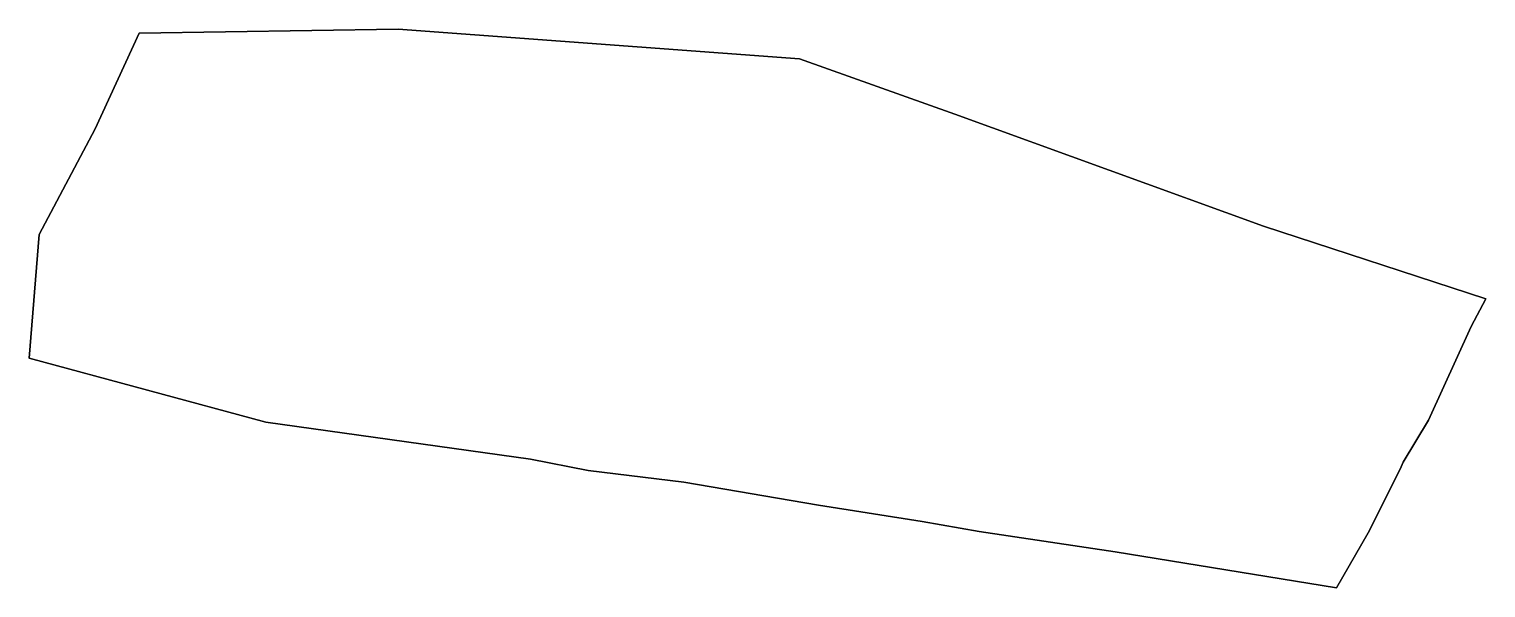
# Model space of a CAD drawing. Extents: x -81.24 to -77.42, y 45.44 to 46.9.
import ezdxf

# ---------------------------------------------------------------- set-up
doc = ezdxf.new("R2010")
doc.units = 0
doc.header["$MEASUREMENT"] = 0
doc.layers.add('GEO_', color=7, linetype='Continuous')

msp = doc.modelspace()

# ---------------------------------------------------------------- linework, layer by layer
at = {"layer": 'GEO_', "color": 7}
for p, q in [((-80.9486, 46.8898), (-81.0639, 46.6389)), ((-80.9486, 46.8898), (-81.0639, 46.6389)), ((-80.9486, 46.8898), (-81.0639, 46.6389)), ((-81.0639, 46.6389), (-80.9486, 46.8898)), ((-80.9486, 46.8898), (-81.0639, 46.6389)), ((-80.9486, 46.8898), (-81.0639, 46.6389)), ((-80.9486, 46.8898), (-81.0639, 46.6389)), ((-81.0639, 46.6389), (-80.9486, 46.8898)), ((-81.0639, 46.6389), (-80.9486, 46.8898)), ((-81.0639, 46.6389), (-80.9486, 46.8898)), ((-81.0639, 46.6389), (-80.9486, 46.8898)), ((-80.9486, 46.8898), (-81.0639, 46.6389)), ((-81.0639, 46.6389), (-80.9486, 46.8898)), ((-81.0639, 46.6389), (-80.9486, 46.8898)), ((-81.0639, 46.6389), (-80.9486, 46.8898)), ((-80.9486, 46.8898), (-81.0639, 46.6389)), ((-80.2697, 46.9003), (-80.9486, 46.8898)), ((-80.2697, 46.9003), (-80.9486, 46.8898)), ((-80.2697, 46.9003), (-80.9486, 46.8898)), ((-80.9486, 46.8898), (-80.2697, 46.9003)), ((-80.2697, 46.9003), (-80.9486, 46.8898)), ((-80.2697, 46.9003), (-80.9486, 46.8898)), ((-80.2697, 46.9003), (-80.9486, 46.8898)), ((-80.9486, 46.8898), (-80.2697, 46.9003)), ((-80.9486, 46.8898), (-80.2697, 46.9003)), ((-80.9486, 46.8898), (-80.2697, 46.9003)), ((-80.9486, 46.8898), (-80.2697, 46.9003)), ((-80.2697, 46.9003), (-80.9486, 46.8898)), ((-80.9486, 46.8898), (-80.2697, 46.9003)), ((-80.9486, 46.8898), (-80.2697, 46.9003)), ((-80.9486, 46.8898), (-80.2697, 46.9003)), ((-80.2697, 46.9003), (-80.9486, 46.8898)), ((-80.9486, 46.8898), (-80.9486, 46.8898)), ((-80.9486, 46.8898), (-80.9486, 46.8898)), ((-80.9486, 46.8898), (-80.9486, 46.8898)), ((-80.9486, 46.8898), (-80.9486, 46.8898)), ((-80.9486, 46.8898), (-80.9486, 46.8898)), ((-80.9486, 46.8898), (-80.9486, 46.8898)), ((-79.2167, 46.8229), (-80.2697, 46.9003)), ((-79.2167, 46.8229), (-80.2697, 46.9003)), ((-79.2167, 46.8229), (-80.2697, 46.9003)), ((-80.2697, 46.9003), (-80.2697, 46.9003)), ((-80.2697, 46.9003), (-79.2167, 46.8229)), ((-79.2167, 46.8229), (-80.2697, 46.9003)), ((-79.2167, 46.8229), (-80.2697, 46.9003)), ((-79.2167, 46.8229), (-80.2697, 46.9003)), ((-80.2697, 46.9003), (-80.2697, 46.9003)), ((-80.2697, 46.9003), (-79.2167, 46.8229)), ((-80.2697, 46.9003), (-79.2167, 46.8229)), ((-80.2697, 46.9003), (-79.2167, 46.8229)), ((-80.2697, 46.9003), (-80.2697, 46.9003)), ((-80.2697, 46.9003), (-79.2167, 46.8229)), ((-79.2167, 46.8229), (-80.2697, 46.9003)), ((-80.2697, 46.9003), (-79.2167, 46.8229)), ((-80.2697, 46.9003), (-79.2167, 46.8229)), ((-80.2697, 46.9003), (-80.2697, 46.9003)), ((-80.2697, 46.9003), (-79.2167, 46.8229)), ((-79.2167, 46.8229), (-80.2697, 46.9003)), ((-78.8094, 46.6779), (-79.2167, 46.8229)), ((-78.8094, 46.6779), (-79.2167, 46.8229)), ((-78.8094, 46.6779), (-79.2167, 46.8229)), ((-79.2167, 46.8229), (-79.2167, 46.8229)), ((-79.2167, 46.8229), (-78.8094, 46.6779)), ((-78.8094, 46.6779), (-79.2167, 46.8229)), ((-78.8094, 46.6779), (-79.2167, 46.8229)), ((-78.8094, 46.6779), (-79.2167, 46.8229)), ((-79.2167, 46.8229), (-79.2167, 46.8229)), ((-79.2167, 46.8229), (-78.8094, 46.6779)), ((-79.2167, 46.8229), (-78.8094, 46.6779)), ((-79.2167, 46.8229), (-78.8094, 46.6779)), ((-79.2167, 46.8229), (-79.2167, 46.8229)), ((-79.2167, 46.8229), (-78.8094, 46.6779)), ((-78.8094, 46.6779), (-79.2167, 46.8229)), ((-79.2167, 46.8229), (-78.8094, 46.6779)), ((-79.2167, 46.8229), (-78.8094, 46.6779)), ((-79.2167, 46.8229), (-79.2167, 46.8229)), ((-79.2167, 46.8229), (-78.8094, 46.6779)), ((-78.8094, 46.6779), (-79.2167, 46.8229)), ((-78, 46.3843), (-78.8094, 46.6779)), ((-78, 46.3843), (-78.8094, 46.6779)), ((-78, 46.3843), (-78.8094, 46.6779)), ((-78.8094, 46.6779), (-78.8094, 46.6779)), ((-78.8094, 46.6779), (-78, 46.3843)), ((-78, 46.3843), (-78.8094, 46.6779)), ((-78, 46.3843), (-78.8094, 46.6779)), ((-78, 46.3843), (-78.8094, 46.6779)), ((-78.8094, 46.6779), (-78.8094, 46.6779)), ((-78.8094, 46.6779), (-78, 46.3843)), ((-78.8094, 46.6779), (-78, 46.3843)), ((-78.8094, 46.6779), (-78, 46.3843)), ((-78.8094, 46.6779), (-78.8094, 46.6779)), ((-78.8094, 46.6779), (-78, 46.3843)), ((-78, 46.3843), (-78.8094, 46.6779)), ((-78.8094, 46.6779), (-78, 46.3843)), ((-78.8094, 46.6779), (-78, 46.3843)), ((-78.8094, 46.6779), (-78.8094, 46.6779)), ((-78.8094, 46.6779), (-78, 46.3843)), ((-78, 46.3843), (-78.8094, 46.6779)), ((-81.0639, 46.6389), (-81.2111, 46.3619)), ((-81.0639, 46.6389), (-81.2111, 46.3619)), ((-81.0639, 46.6389), (-81.2111, 46.3619)), ((-81.2111, 46.3619), (-81.0639, 46.6389)), ((-81.0639, 46.6389), (-81.2111, 46.3619)), ((-81.0639, 46.6389), (-81.2111, 46.3619)), ((-81.0639, 46.6389), (-81.2111, 46.3619)), ((-81.2111, 46.3619), (-81.0639, 46.6389)), ((-81.2111, 46.3619), (-81.0639, 46.6389)), ((-81.2111, 46.3619), (-81.0639, 46.6389)), ((-81.2111, 46.3619), (-81.0639, 46.6389)), ((-81.0639, 46.6389), (-81.2111, 46.3619)), ((-81.2111, 46.3619), (-81.0639, 46.6389)), ((-81.2111, 46.3619), (-81.0639, 46.6389)), ((-81.2111, 46.3619), (-81.0639, 46.6389)), ((-81.0639, 46.6389), (-81.2111, 46.3619)), ((-81.0639, 46.6389), (-81.0639, 46.6389)), ((-81.0639, 46.6389), (-81.0639, 46.6389)), ((-81.0639, 46.6389), (-81.0639, 46.6389)), ((-81.0639, 46.6389), (-81.0639, 46.6389)), ((-81.2111, 46.3619), (-81.2375, 46.0377)), ((-81.2111, 46.3619), (-81.2375, 46.0377)), ((-81.2111, 46.3619), (-81.2375, 46.0377)), ((-81.2375, 46.0377), (-81.2111, 46.3619)), ((-81.2111, 46.3619), (-81.2375, 46.0377)), ((-81.2111, 46.3619), (-81.2375, 46.0377)), ((-81.2111, 46.3619), (-81.2375, 46.0377)), ((-81.2375, 46.0377), (-81.2111, 46.3619)), ((-81.2375, 46.0377), (-81.2111, 46.3619)), ((-81.2375, 46.0377), (-81.2111, 46.3619)), ((-81.2375, 46.0377), (-81.2111, 46.3619)), ((-81.2111, 46.3619), (-81.2375, 46.0377)), ((-81.2375, 46.0377), (-81.2111, 46.3619)), ((-81.2375, 46.0377), (-81.2111, 46.3619)), ((-81.2375, 46.0377), (-81.2111, 46.3619)), ((-81.2111, 46.3619), (-81.2375, 46.0377)), ((-81.2111, 46.3619), (-81.2111, 46.3619)), ((-81.2111, 46.3619), (-81.2111, 46.3619)), ((-81.2111, 46.3619), (-81.2111, 46.3619)), ((-81.2111, 46.3619), (-81.2111, 46.3619)), ((-77.4167, 46.1938), (-78, 46.3843)), ((-77.4167, 46.1938), (-78, 46.3843)), ((-77.4167, 46.1938), (-78, 46.3843)), ((-78, 46.3843), (-78, 46.3843)), ((-78, 46.3843), (-77.4167, 46.1938)), ((-77.4167, 46.1938), (-78, 46.3843)), ((-77.4167, 46.1938), (-78, 46.3843)), ((-77.4167, 46.1938), (-78, 46.3843)), ((-78, 46.3843), (-78, 46.3843)), ((-78, 46.3843), (-77.4167, 46.1938)), ((-78, 46.3843), (-77.4167, 46.1938)), ((-78, 46.3843), (-77.4167, 46.1938)), ((-78, 46.3843), (-78, 46.3843)), ((-78, 46.3843), (-77.4167, 46.1938)), ((-77.4167, 46.1938), (-78, 46.3843)), ((-78, 46.3843), (-77.4167, 46.1938)), ((-78, 46.3843), (-77.4167, 46.1938)), ((-78, 46.3843), (-78, 46.3843)), ((-78, 46.3843), (-77.4167, 46.1938)), ((-77.4167, 46.1938), (-78, 46.3843)), ((-77.4167, 46.1938), (-77.4556, 46.1211)), ((-77.4556, 46.1211), (-77.4167, 46.1938)), ((-77.4167, 46.1938), (-77.4556, 46.1211)), ((-77.4556, 46.1211), (-77.4167, 46.1938)), ((-77.4167, 46.1938), (-77.4167, 46.1938)), ((-77.4167, 46.1938), (-77.4167, 46.1938)), ((-77.4167, 46.1938), (-77.4167, 46.1938)), ((-77.4167, 46.1938), (-77.4167, 46.1938)), ((-77.4556, 46.1211), (-77.5667, 45.8755)), ((-77.4556, 46.1211), (-77.5667, 45.8755)), ((-77.4556, 46.1211), (-77.5667, 45.8755)), ((-77.5667, 45.8755), (-77.4556, 46.1211)), ((-77.4556, 46.1211), (-77.5667, 45.8755)), ((-77.4556, 46.1211), (-77.5667, 45.8755)), ((-77.4556, 46.1211), (-77.5667, 45.8755)), ((-77.5667, 45.8755), (-77.4556, 46.1211)), ((-77.4556, 46.1211), (-77.4556, 46.1211)), ((-77.4556, 46.1211), (-77.4556, 46.1211)), ((-81.2375, 46.0377), (-81.2375, 46.0377)), ((-81.2375, 46.0377), (-81.2375, 46.0377)), ((-81.2375, 46.0377), (-80.6167, 45.8699)), ((-81.2375, 46.0377), (-80.6167, 45.8699)), ((-81.2375, 46.0377), (-81.2375, 46.0377)), ((-81.2375, 46.0377), (-80.6167, 45.8699)), ((-80.6167, 45.8699), (-81.2375, 46.0377)), ((-81.2375, 46.0377), (-80.6167, 45.8699)), ((-81.2375, 46.0377), (-80.6167, 45.8699)), ((-81.2375, 46.0377), (-81.2375, 46.0377)), ((-81.2375, 46.0377), (-80.6167, 45.8699)), ((-80.6167, 45.8699), (-81.2375, 46.0377)), ((-80.6167, 45.8699), (-81.2375, 46.0377)), ((-80.6167, 45.8699), (-81.2375, 46.0377)), ((-80.6167, 45.8699), (-81.2375, 46.0377)), ((-81.2375, 46.0377), (-81.2375, 46.0377)), ((-81.2375, 46.0377), (-80.6167, 45.8699)), ((-80.6167, 45.8699), (-81.2375, 46.0377)), ((-80.6167, 45.8699), (-81.2375, 46.0377)), ((-80.6167, 45.8699), (-81.2375, 46.0377)), ((-81.2375, 46.0377), (-81.2375, 46.0377)), ((-81.2375, 46.0377), (-80.6167, 45.8699)), ((-80.6167, 45.8699), (-80.6167, 45.8699)), ((-80.6167, 45.8699), (-80.6167, 45.8699)), ((-80.6167, 45.8699), (-79.9222, 45.7733)), ((-79.9222, 45.7733), (-80.6167, 45.8699)), ((-80.6167, 45.8699), (-80.6167, 45.8699)), ((-80.6167, 45.8699), (-79.9222, 45.7733)), ((-79.9222, 45.7733), (-80.6167, 45.8699)), ((-80.6167, 45.8699), (-80.6167, 45.8699)), ((-79.9222, 45.7733), (-80.6167, 45.8699)), ((-79.9222, 45.7733), (-80.6167, 45.8699)), ((-79.9222, 45.7733), (-80.6167, 45.8699)), ((-80.6167, 45.8699), (-80.6167, 45.8699)), ((-80.6167, 45.8699), (-79.9222, 45.7733)), ((-79.9222, 45.7733), (-80.6167, 45.8699)), ((-79.9222, 45.7733), (-80.6167, 45.8699)), ((-79.9222, 45.7733), (-80.6167, 45.8699)), ((-80.6167, 45.8699), (-80.6167, 45.8699)), ((-80.6167, 45.8699), (-79.9222, 45.7733)), ((-77.5667, 45.8755), (-77.6333, 45.7659)), ((-77.5667, 45.8755), (-77.6333, 45.7659)), ((-77.5667, 45.8755), (-77.6333, 45.7659)), ((-77.6333, 45.7659), (-77.5667, 45.8755)), ((-77.5667, 45.8755), (-77.6333, 45.7659)), ((-77.5667, 45.8755), (-77.6333, 45.7659)), ((-77.5667, 45.8755), (-77.6333, 45.7659)), ((-77.6333, 45.7659), (-77.5667, 45.8755)), ((-77.5667, 45.8755), (-77.5667, 45.8755)), ((-77.5667, 45.8755), (-77.5667, 45.8755)), ((-79.9222, 45.7733), (-79.7708, 45.7436)), ((-79.9222, 45.7733), (-79.7708, 45.7436)), ((-79.9222, 45.7733), (-79.9222, 45.7733)), ((-79.9222, 45.7733), (-79.7708, 45.7436)), ((-79.7708, 45.7436), (-79.9222, 45.7733)), ((-79.9222, 45.7733), (-79.7708, 45.7436)), ((-79.9222, 45.7733), (-79.7708, 45.7436)), ((-79.9222, 45.7733), (-79.9222, 45.7733)), ((-79.9222, 45.7733), (-79.7708, 45.7436)), ((-79.7708, 45.7436), (-79.9222, 45.7733)), ((-79.7708, 45.7436), (-79.9222, 45.7733)), ((-79.7708, 45.7436), (-79.9222, 45.7733)), ((-79.7708, 45.7436), (-79.9222, 45.7733)), ((-79.9222, 45.7733), (-79.9222, 45.7733)), ((-79.9222, 45.7733), (-79.7708, 45.7436)), ((-79.7708, 45.7436), (-79.9222, 45.7733)), ((-79.7708, 45.7436), (-79.9222, 45.7733)), ((-79.7708, 45.7436), (-79.9222, 45.7733)), ((-79.9222, 45.7733), (-79.9222, 45.7733)), ((-79.9222, 45.7733), (-79.7708, 45.7436)), ((-79.7708, 45.7436), (-79.5203, 45.7128)), ((-79.7708, 45.7436), (-79.5203, 45.7128)), ((-79.7708, 45.7436), (-79.7708, 45.7436)), ((-79.7708, 45.7436), (-79.5203, 45.7128)), ((-79.5203, 45.7128), (-79.7708, 45.7436)), ((-79.7708, 45.7436), (-79.5203, 45.7128)), ((-79.7708, 45.7436), (-79.5203, 45.7128)), ((-79.7708, 45.7436), (-79.7708, 45.7436)), ((-79.7708, 45.7436), (-79.5203, 45.7128)), ((-79.5203, 45.7128), (-79.7708, 45.7436)), ((-79.5203, 45.7128), (-79.7708, 45.7436)), ((-79.5203, 45.7128), (-79.7708, 45.7436)), ((-79.5203, 45.7128), (-79.7708, 45.7436)), ((-79.7708, 45.7436), (-79.7708, 45.7436)), ((-79.7708, 45.7436), (-79.5203, 45.7128)), ((-79.5203, 45.7128), (-79.7708, 45.7436)), ((-79.5203, 45.7128), (-79.7708, 45.7436)), ((-79.5203, 45.7128), (-79.7708, 45.7436)), ((-79.7708, 45.7436), (-79.7708, 45.7436)), ((-79.7708, 45.7436), (-79.5203, 45.7128)), ((-77.6417, 45.7473), (-77.725, 45.5805)), ((-77.6417, 45.7473), (-77.725, 45.5805)), ((-77.6417, 45.7473), (-77.725, 45.5805)), ((-77.725, 45.5805), (-77.6417, 45.7473)), ((-77.6417, 45.7473), (-77.725, 45.5805)), ((-77.6417, 45.7473), (-77.725, 45.5805)), ((-77.6417, 45.7473), (-77.725, 45.5805)), ((-77.725, 45.5805), (-77.6417, 45.7473)), ((-77.6333, 45.7659), (-77.6417, 45.7473)), ((-77.6333, 45.7659), (-77.6417, 45.7473)), ((-77.6333, 45.7659), (-77.6417, 45.7473)), ((-77.6417, 45.7473), (-77.6333, 45.7659)), ((-77.6333, 45.7659), (-77.6417, 45.7473)), ((-77.6333, 45.7659), (-77.6417, 45.7473)), ((-77.6333, 45.7659), (-77.6417, 45.7473)), ((-77.6417, 45.7473), (-77.6333, 45.7659)), ((-77.6417, 45.7473), (-77.6417, 45.7473)), ((-77.6417, 45.7473), (-77.6417, 45.7473)), ((-77.6333, 45.7659), (-77.6333, 45.7659)), ((-77.6333, 45.7659), (-77.6333, 45.7659)), ((-79.5203, 45.7128), (-79.1667, 45.6527)), ((-79.5203, 45.7128), (-79.1667, 45.6527)), ((-79.5203, 45.7128), (-79.5203, 45.7128)), ((-79.5203, 45.7128), (-79.1667, 45.6527)), ((-79.1667, 45.6527), (-79.5203, 45.7128)), ((-79.5203, 45.7128), (-79.1667, 45.6527)), ((-79.5203, 45.7128), (-79.1667, 45.6527)), ((-79.5203, 45.7128), (-79.5203, 45.7128)), ((-79.5203, 45.7128), (-79.1667, 45.6527)), ((-79.1667, 45.6527), (-79.5203, 45.7128)), ((-79.1667, 45.6527), (-79.5203, 45.7128)), ((-79.1667, 45.6527), (-79.5203, 45.7128)), ((-79.1667, 45.6527), (-79.5203, 45.7128)), ((-79.5203, 45.7128), (-79.5203, 45.7128)), ((-79.5203, 45.7128), (-79.1667, 45.6527)), ((-79.1667, 45.6527), (-79.5203, 45.7128)), ((-79.1667, 45.6527), (-79.5203, 45.7128)), ((-79.1667, 45.6527), (-79.5203, 45.7128)), ((-79.5203, 45.7128), (-79.5203, 45.7128)), ((-79.5203, 45.7128), (-79.1667, 45.6527)), ((-79.1667, 45.6527), (-78.8956, 45.6097)), ((-79.1667, 45.6527), (-78.8956, 45.6097)), ((-79.1667, 45.6527), (-79.1667, 45.6527)), ((-79.1667, 45.6527), (-78.8956, 45.6097)), ((-78.8956, 45.6097), (-79.1667, 45.6527)), ((-79.1667, 45.6527), (-78.8956, 45.6097)), ((-79.1667, 45.6527), (-78.8956, 45.6097)), ((-79.1667, 45.6527), (-79.1667, 45.6527)), ((-79.1667, 45.6527), (-78.8956, 45.6097)), ((-78.8956, 45.6097), (-79.1667, 45.6527)), ((-78.8956, 45.6097), (-79.1667, 45.6527)), ((-78.8956, 45.6097), (-79.1667, 45.6527)), ((-78.8956, 45.6097), (-79.1667, 45.6527)), ((-79.1667, 45.6527), (-79.1667, 45.6527)), ((-79.1667, 45.6527), (-78.8956, 45.6097)), ((-78.8956, 45.6097), (-79.1667, 45.6527)), ((-78.8956, 45.6097), (-79.1667, 45.6527)), ((-78.8956, 45.6097), (-79.1667, 45.6527)), ((-79.1667, 45.6527), (-79.1667, 45.6527)), ((-79.1667, 45.6527), (-78.8956, 45.6097)), ((-78.8956, 45.6097), (-78.7458, 45.5842)), ((-78.8956, 45.6097), (-78.7458, 45.5842)), ((-78.8956, 45.6097), (-78.8956, 45.6097)), ((-78.8956, 45.6097), (-78.7458, 45.5842)), ((-78.7458, 45.5842), (-78.8956, 45.6097)), ((-78.8956, 45.6097), (-78.7458, 45.5842)), ((-78.8956, 45.6097), (-78.7458, 45.5842)), ((-78.8956, 45.6097), (-78.8956, 45.6097)), ((-78.8956, 45.6097), (-78.7458, 45.5842)), ((-78.7458, 45.5842), (-78.8956, 45.6097)), ((-78.7458, 45.5842), (-78.8956, 45.6097)), ((-78.7458, 45.5842), (-78.8956, 45.6097)), ((-78.7458, 45.5842), (-78.8956, 45.6097)), ((-78.8956, 45.6097), (-78.8956, 45.6097)), ((-78.8956, 45.6097), (-78.7458, 45.5842)), ((-78.7458, 45.5842), (-78.8956, 45.6097)), ((-78.7458, 45.5842), (-78.8956, 45.6097)), ((-78.7458, 45.5842), (-78.8956, 45.6097)), ((-78.8956, 45.6097), (-78.8956, 45.6097)), ((-78.8956, 45.6097), (-78.7458, 45.5842)), ((-78.7458, 45.5842), (-78.3889, 45.5305)), ((-78.7458, 45.5842), (-78.3889, 45.5305)), ((-78.7458, 45.5842), (-78.7458, 45.5842)), ((-78.7458, 45.5842), (-78.3889, 45.5305)), ((-78.3889, 45.5305), (-78.7458, 45.5842)), ((-78.7458, 45.5842), (-78.3889, 45.5305)), ((-78.7458, 45.5842), (-78.3889, 45.5305)), ((-78.7458, 45.5842), (-78.7458, 45.5842)), ((-78.7458, 45.5842), (-78.3889, 45.5305)), ((-78.3889, 45.5305), (-78.7458, 45.5842)), ((-78.3889, 45.5305), (-78.7458, 45.5842)), ((-78.3889, 45.5305), (-78.7458, 45.5842)), ((-78.3889, 45.5305), (-78.7458, 45.5842)), ((-78.7458, 45.5842), (-78.7458, 45.5842)), ((-78.7458, 45.5842), (-78.3889, 45.5305)), ((-78.3889, 45.5305), (-78.7458, 45.5842)), ((-78.3889, 45.5305), (-78.7458, 45.5842)), ((-78.3889, 45.5305), (-78.7458, 45.5842)), ((-78.7458, 45.5842), (-78.7458, 45.5842)), ((-78.7458, 45.5842), (-78.3889, 45.5305)), ((-77.725, 45.5805), (-77.8083, 45.4361)), ((-77.725, 45.5805), (-77.8083, 45.4361)), ((-77.725, 45.5805), (-77.8083, 45.4361)), ((-77.8083, 45.4361), (-77.725, 45.5805)), ((-77.725, 45.5805), (-77.8083, 45.4361)), ((-77.725, 45.5805), (-77.8083, 45.4361)), ((-77.725, 45.5805), (-77.8083, 45.4361)), ((-77.8083, 45.4361), (-77.725, 45.5805)), ((-77.725, 45.5805), (-77.725, 45.5805)), ((-77.725, 45.5805), (-77.725, 45.5805)), ((-78.3889, 45.5305), (-77.8083, 45.4361)), ((-78.3889, 45.5305), (-77.8083, 45.4361)), ((-78.3889, 45.5305), (-78.3889, 45.5305)), ((-78.3889, 45.5305), (-77.8083, 45.4361)), ((-77.8083, 45.4361), (-78.3889, 45.5305)), ((-78.3889, 45.5305), (-77.8083, 45.4361)), ((-78.3889, 45.5305), (-77.8083, 45.4361)), ((-78.3889, 45.5305), (-78.3889, 45.5305)), ((-78.3889, 45.5305), (-77.8083, 45.4361)), ((-77.8083, 45.4361), (-78.3889, 45.5305)), ((-77.8083, 45.4361), (-78.3889, 45.5305)), ((-77.8083, 45.4361), (-78.3889, 45.5305)), ((-77.8083, 45.4361), (-78.3889, 45.5305)), ((-78.3889, 45.5305), (-78.3889, 45.5305)), ((-78.3889, 45.5305), (-77.8083, 45.4361)), ((-77.8083, 45.4361), (-78.3889, 45.5305)), ((-77.8083, 45.4361), (-78.3889, 45.5305)), ((-77.8083, 45.4361), (-78.3889, 45.5305)), ((-78.3889, 45.5305), (-78.3889, 45.5305)), ((-78.3889, 45.5305), (-77.8083, 45.4361)), ((-77.8083, 45.4361), (-77.8083, 45.4361)), ((-77.8083, 45.4361), (-77.8083, 45.4361)), ((-77.8083, 45.4361), (-77.8083, 45.4361)), ((-77.8083, 45.4361), (-77.8083, 45.4361))]:
    msp.add_line(p, q, dxfattribs=at)

doc.saveas('drawing.dxf')
